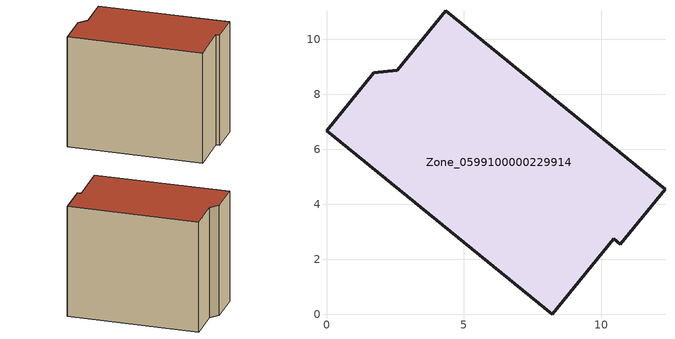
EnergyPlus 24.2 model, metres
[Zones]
Zone_0599100000229914
 floor ground (C_G): 4.34,11.04 12.32,4.54 10.69,2.55 10.46,2.74 8.22,0 0,6.68 1.72,8.79 2.58,8.88 z0
 wall outside (C_F): 1.72,8.79 0,6.68 8.22,0 10.46,2.74 10.69,2.55 12.32,4.54 4.34,11.04 2.58,8.88 1.72,8.79 z0:9.06
 roof outside (C_R): 4.34,11.04 2.58,8.88 1.72,8.79 0,6.68 8.22,0 10.46,2.74 10.69,2.55 12.32,4.54 z9.06
[BUILDING]
Pand.0599100000229914: North Axis=0; Terrain=City; Loads Convergence Tolerance Value=0.04; Temperature Convergence Tolerance Value=0.4; Solar Distribution=FullExterior; Maximum Number of Warmup Days=25; Minimum Number of Warmup Days=1
[Site:Location]
Rotterdam.The.Hague.AP_ZH_NLD Design_Conditions: Latitude=51.96; Longitude=4.45; Time Zone=1; Elevation=-4.5
[SITE:GROUNDTEMPERATURE:BUILDINGSURFACE]
18, 18, 18, 18, 18, 18, 18, 18, 18, 18, 18, 18
[MATERIAL] Thermal Absorptance=0.9; Solar Absorptance=0.7; Visible Absorptance=0.7
Name | Roughness | Thickness | Conductivity | Density | Specific Heat
G.TI.1946-1964 | MediumSmooth | 0.15 | 1 | 540 | 1210
F.TI.1946-1964 | Rough | 0.3 | 0.857143 | 1920 | 840
R.TI.1946-1964 | MediumRough | 0.2 | 0.277778 | 1500 | 1000
[CONSTRUCTION]
C_G: G.TI.1946-1964
C_F: F.TI.1946-1964
C_R: R.TI.1946-1964
[ZONE]
Zone_0599100000229914: Type=1; Multiplier=1; Ceiling Height=Autocalculate; Volume=Autocalculate; Floor Area=autocalculate; Part of Total Floor Area=Yes
[ZONEINFILTRATION:DESIGNFLOWRATE]
Infil_Zone_0599100000229914: Zone or ZoneList or Space or SpaceList=Zone_0599100000229914; Schedule=AlwaysOn; Design Flow Rate Calculation Method=Flow/Area; Flow Rate per Floor Area=0.003; Constant Term Coefficient=1; Temperature Term Coefficient=0; Velocity Term Coefficient=0; Velocity Squared Term Coefficient=0
[HVACTEMPLATE:ZONE:IDEALLOADSAIRSYSTEM]
Zone_0599100000229914: Maximum Heating Supply Air Temperature=50; Minimum Cooling Supply Air Temperature=13; Maximum Heating Supply Air Humidity Ratio=0.0156; Minimum Cooling Supply Air Humidity Ratio=0.0077; Heating Limit=NoLimit; Cooling Limit=NoLimit; Dehumidification Control Type=ConstantSensibleHeatRatio; Cooling Sensible Heat Ratio=0.7; Dehumidification Setpoint=60; Humidification Control Type=None; Humidification Setpoint=30; Outdoor Air Method=None; Outdoor Air Flow Rate per Person=0.00944; Outdoor Air Flow Rate per Zone Floor Area=0; Outdoor Air Flow Rate per Zone=0; Demand Controlled Ventilation Type=None; Outdoor Air Economizer Type=NoEconomizer; Heat Recovery Type=None; Sensible Heat Recovery Effectiveness=0.7; Latent Heat Recovery Effectiveness=0.65
[ZONECONTROL:THERMOSTAT]
ThermostatControl_Zone_0599100000229914: Zone or ZoneList=Zone_0599100000229914; Control Type Schedule=DualSetpointControlType; Control 1=Thermostat_Zone_0599100000229914; Temperature Difference Between Cutout And Setpoint=0
[THERMOSTATSETPOINT:DUALSETPOINT]
Thermostat_Zone_0599100000229914: Heating Setpoint Temperature Schedule=HeatingSetpoint_Zone_0599100000229914; Cooling Setpoint Temperature Schedule=CoolingSetpoint_Zone_0599100000229914
[SCHEDULE:COMPACT]
HeatingSetpoint_Zone_0599100000229914: Through: 12/31, For: AllDays, Until: 24:00, 21
CoolingSetpoint_Zone_0599100000229914: Through: 12/31, For: AllDays, Until: 24:00, 24
DualSetpointControlType: Through: 12/31, For: AllDays, Until: 24:00, 4
AlwaysOn: Through: 12/31, For: AllDays, Until: 24:00, 1
